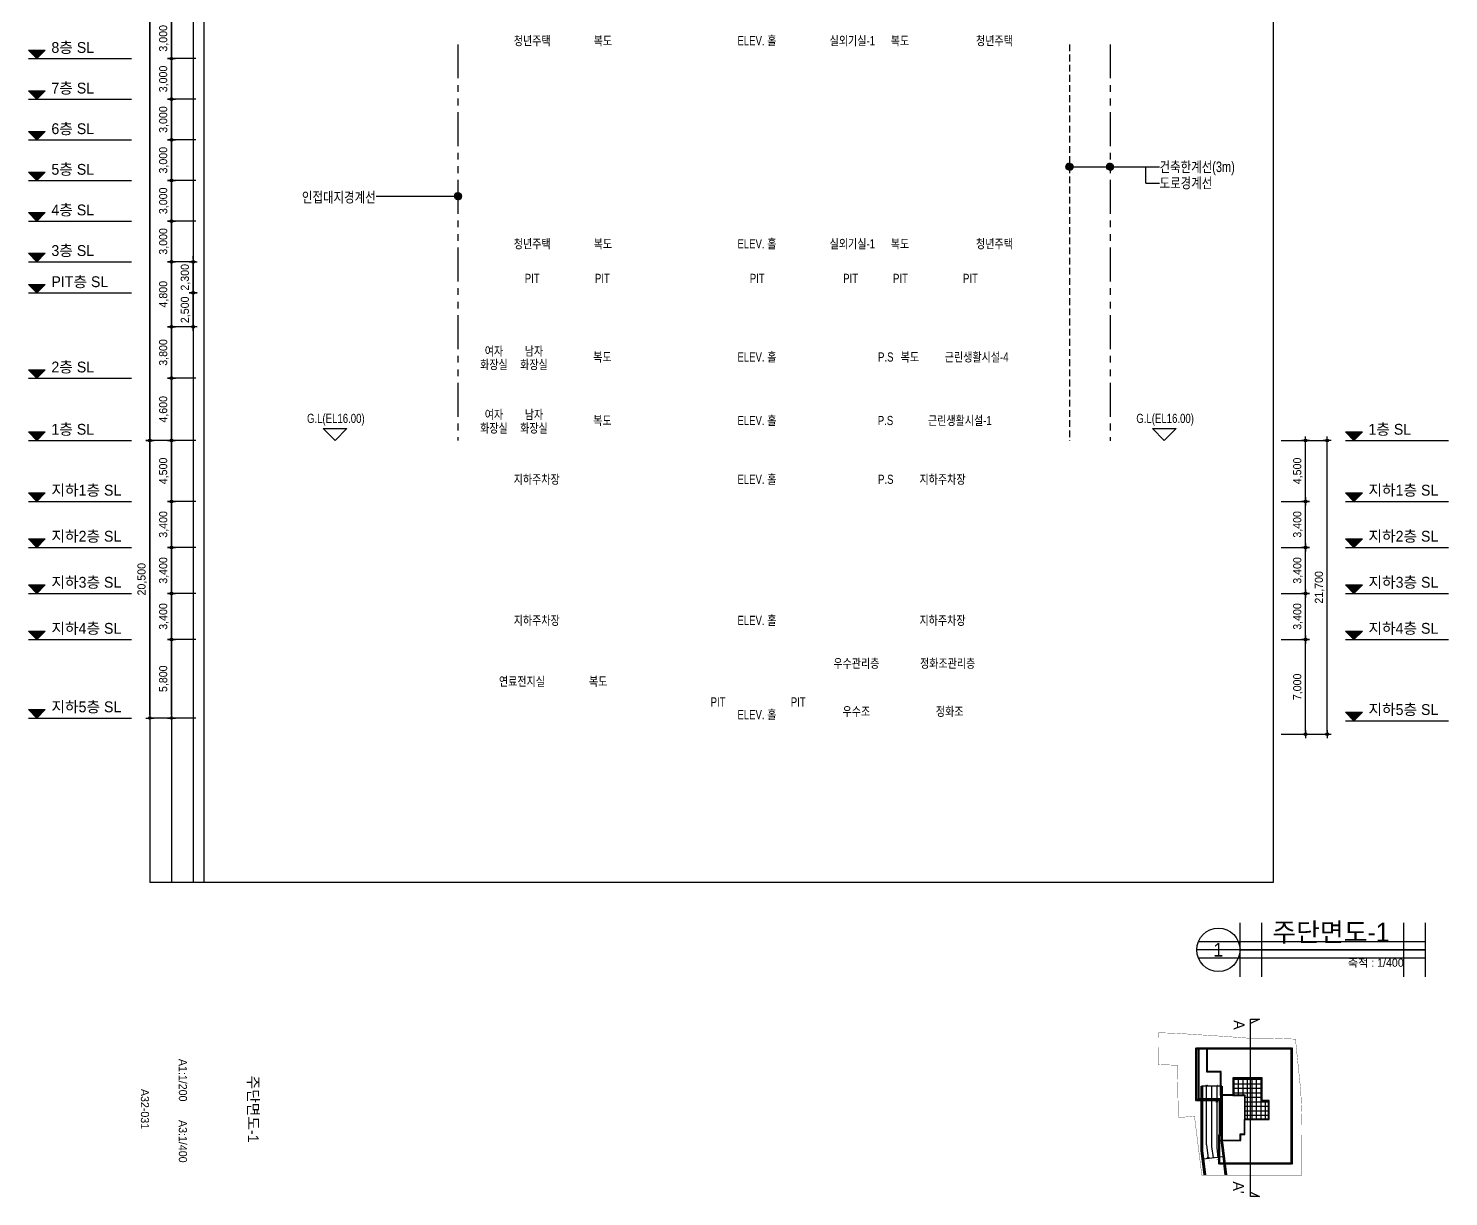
# Model space of a CAD drawing. Header units: millimetres. Extents: x 7290 to 229282, y 4534 to 159308.
# Drawn here: x 7290 to 112195, y 4534 to 90814 of the extents above; entities that cross this region are included whole.
import ezdxf
from ezdxf.enums import TextEntityAlignment as Align

# ---------------------------------------------------------------- set-up
doc = ezdxf.new("R2010")
doc.units = ezdxf.units.MM
doc.header["$LTSCALE"] = 200
doc.set_wipeout_variables(frame=1)
for name, pattern in [('$0$CEN', [65, 60, -2, 1, -2]), ('$0$HIDDEN', [0.375, 0.25, -0.125]), ('$0$PHANTOM2', [1.25, 0.625, -0.125, 0.125, -0.125, 0.125, -0.125]), ('$2$CEN', [65, 60, -2, 1, -2]), ('PHANTOM2', [1.25, 0.625, -0.125, 0.125, -0.125, 0.125, -0.125])]:
    doc.linetypes.add(name, pattern=pattern)
doc.layers.get('Defpoints').update_dxf_attribs({"color": 145})
for name, color, linetype in [('$0$A-CEN', 1, '$0$CEN'), ('$2$A-CEN', 1, '$2$CEN'), ('0-구역계', 1, 'Continuous'), ('0-조경패턴', 9, 'Continuous'), ('A-TEXT', 3, 'Continuous'), ('AA-BORD-TEXT', 3, 'Continuous'), ('AA-EL-PCN2', 2, 'Continuous'), ('AA-EL-PCN3', 3, 'Continuous'), ('AA-EL-PCN6', 6, 'Continuous'), ('AA-FLXS-OTHR', 4, 'Continuous'), ('AA-MKXM', 7, 'Continuous'), ('AA-WAXM-CONC', 2, 'Continuous'), ('AA-XXXX-DIMS', 7, 'Continuous'), ('AA-XXXX-FINL', 6, 'Continuous'), ('AA-XXXX-SYMB', 7, 'Continuous'), ('AA-XXXX-TEXT', 3, 'Continuous'), ('TXT', 3, 'Continuous')]:
    doc.layers.add(name, color=color, linetype=linetype)
doc.styles.add('HAUD01', font='Dotum_0.ttf')
doc.styles.add('맑은고딕', font='맑은 고딕_0.ttf')
doc.dimstyles.new('HAUD-400', dxfattribs={"dimscale": 200, "dimtxt": 3, "dimasz": 1, "dimexe": 0, "dimexo": 3, "dimgap": 1, "dimtad": 1, "dimdec": 0, "dimdsep": 46, "dimlunit": 6, "dimtxsty": 'HAUD01', "dimblk": 'DIMDOT', "dimcen": 2.5, "dimdle": 1.5, "dimclrd": 7, "dimclre": 7, "dimclrt": 3, "dimadec": 0, "dimazin": 0, "dimtfac": 1, "dimtdec": 0, "dimtix": 1, "dimtmove": 2, "dimatfit": 3, "dimfxl": 1, "dimtvp": 1, "dimtolj": 1, "dimtzin": 0, "dimarcsym": 0})

# ---------------------------------------------------------------- blocks, each defined once
blk = doc.blocks.new('A$C6F815CC7')
at = {"layer": 'AA-XXXX-SYMB'}
blk.add_hatch(color=256, dxfattribs=at).paths.add_polyline_path([(0, 469), (469, 0), (937, 469)])
blk.add_line((0, 0), (5715, 0), dxfattribs=at)
blk.add_lwpolyline([(469, 0), (0, 469), (937, 469)], close=True, dxfattribs=at)
blk = doc.blocks.new('DIMDOT')
at = {"color": 7}
for p, q in [((-1.5, 0), (1.5, 0)), ((0, -1.5), (0, 1.5))]:
    blk.add_line(p, q, dxfattribs=at)
for radius in [0.5, 0.25]:
    blk.add_circle((0, 0), radius, dxfattribs=at)
blk = doc.blocks.new('*D4')
at = {"layer": 'AA-XXXX-DIMS', "color": 7, "lineweight": -2, "transparency": 16777216}
for p, q in [((19657, 45681), (17857, 45681)), ((17857, 40081), (17857, 45481)), ((19657, 39881), (17857, 39881))]:
    blk.add_line(p, q, dxfattribs=at)
at = {"layer": 'Defpoints', "color": 0, "transparency": 16777216}
for p in [(17857, 45681), (20257, 45681), (20257, 39881)]:
    blk.add_point(p, dxfattribs=at)
at = {"layer": 'AA-XXXX-DIMS', "color": 7, "lineweight": -2, "transparency": 16777216, "xscale": 200, "yscale": 200, "zscale": 200}
for p, rotation in [((17857, 45681), 90), ((17857, 39881), 270)]:
    blk.add_blockref('DIMDOT', p, dxfattribs=dict(at, rotation=rotation))
at = {"layer": 'AA-XXXX-DIMS', "color": 3, "transparency": 16777216, "insert": (17299, 42781), "char_height": 600, "attachment_point": 5, "rotation": 90, "style": 'HAUD01'}
blk.add_mtext('\\A1;5,800', dxfattribs=at)
blk = doc.blocks.new('*D5')
at = {"layer": 'AA-XXXX-DIMS', "color": 7, "lineweight": -2, "transparency": 16777216}
for p, q in [((19657, 49081), (17857, 49081)), ((17857, 45881), (17857, 48881)), ((19657, 45681), (17857, 45681))]:
    blk.add_line(p, q, dxfattribs=at)
at = {"layer": 'Defpoints', "color": 0, "transparency": 16777216}
for p in [(17857, 49081), (20257, 49081), (20257, 45681)]:
    blk.add_point(p, dxfattribs=at)
at = {"layer": 'AA-XXXX-DIMS', "color": 7, "lineweight": -2, "transparency": 16777216, "xscale": 200, "yscale": 200, "zscale": 200}
for p, rotation in [((17857, 49081), 90), ((17857, 45681), 270)]:
    blk.add_blockref('DIMDOT', p, dxfattribs=dict(at, rotation=rotation))
at = {"layer": 'AA-XXXX-DIMS', "color": 3, "transparency": 16777216, "insert": (17299, 47381), "char_height": 600, "attachment_point": 5, "rotation": 90, "style": 'HAUD01'}
blk.add_mtext('\\A1;3,400', dxfattribs=at)
blk = doc.blocks.new('*D6')
at = {"layer": 'AA-XXXX-DIMS', "color": 7, "lineweight": -2, "transparency": 16777216}
for p, q in [((19657, 52481), (17857, 52481)), ((17857, 49281), (17857, 52281)), ((19657, 49081), (17857, 49081))]:
    blk.add_line(p, q, dxfattribs=at)
at = {"layer": 'Defpoints', "color": 0, "transparency": 16777216}
for p in [(17857, 52481), (20257, 52481), (20257, 49081)]:
    blk.add_point(p, dxfattribs=at)
at = {"layer": 'AA-XXXX-DIMS', "color": 7, "lineweight": -2, "transparency": 16777216, "xscale": 200, "yscale": 200, "zscale": 200}
for p, rotation in [((17857, 52481), 90), ((17857, 49081), 270)]:
    blk.add_blockref('DIMDOT', p, dxfattribs=dict(at, rotation=rotation))
at = {"layer": 'AA-XXXX-DIMS', "color": 3, "transparency": 16777216, "insert": (17299, 50781), "char_height": 600, "attachment_point": 5, "rotation": 90, "style": 'HAUD01'}
blk.add_mtext('\\A1;3,400', dxfattribs=at)
blk = doc.blocks.new('*D7')
at = {"layer": 'AA-XXXX-DIMS', "color": 7, "lineweight": -2, "transparency": 16777216}
for p, q in [((19657, 55881), (17857, 55881)), ((17857, 52681), (17857, 55681)), ((19657, 52481), (17857, 52481))]:
    blk.add_line(p, q, dxfattribs=at)
at = {"layer": 'Defpoints', "color": 0, "transparency": 16777216}
for p in [(17857, 55881), (20257, 55881), (20257, 52481)]:
    blk.add_point(p, dxfattribs=at)
at = {"layer": 'AA-XXXX-DIMS', "color": 7, "lineweight": -2, "transparency": 16777216, "xscale": 200, "yscale": 200, "zscale": 200}
for p, rotation in [((17857, 55881), 90), ((17857, 52481), 270)]:
    blk.add_blockref('DIMDOT', p, dxfattribs=dict(at, rotation=rotation))
at = {"layer": 'AA-XXXX-DIMS', "color": 3, "transparency": 16777216, "insert": (17299, 54181), "char_height": 600, "attachment_point": 5, "rotation": 90, "style": 'HAUD01'}
blk.add_mtext('\\A1;3,400', dxfattribs=at)
blk = doc.blocks.new('*D8')
at = {"layer": 'AA-XXXX-DIMS', "color": 7, "lineweight": -2, "transparency": 16777216}
for p, q in [((19657, 60381), (17857, 60381)), ((17857, 56081), (17857, 60181)), ((19657, 55881), (17857, 55881))]:
    blk.add_line(p, q, dxfattribs=at)
at = {"layer": 'Defpoints', "color": 0, "transparency": 16777216}
for p in [(17857, 60381), (20257, 60381), (20257, 55881)]:
    blk.add_point(p, dxfattribs=at)
at = {"layer": 'AA-XXXX-DIMS', "color": 7, "lineweight": -2, "transparency": 16777216, "xscale": 200, "yscale": 200, "zscale": 200}
for p, rotation in [((17857, 60381), 90), ((17857, 55881), 270)]:
    blk.add_blockref('DIMDOT', p, dxfattribs=dict(at, rotation=rotation))
at = {"layer": 'AA-XXXX-DIMS', "color": 3, "transparency": 16777216, "insert": (17299, 58131), "char_height": 600, "attachment_point": 5, "rotation": 90, "style": 'HAUD01'}
blk.add_mtext('\\A1;4,500', dxfattribs=at)
blk = doc.blocks.new('*D9')
at = {"layer": 'AA-XXXX-DIMS', "color": 7, "lineweight": -2, "transparency": 16777216}
for p, q in [((19657, 64981), (17857, 64981)), ((17857, 60581), (17857, 64781)), ((19657, 60381), (17857, 60381))]:
    blk.add_line(p, q, dxfattribs=at)
at = {"layer": 'Defpoints', "color": 0, "transparency": 16777216}
for p in [(17857, 64981), (20257, 64981), (20257, 60381)]:
    blk.add_point(p, dxfattribs=at)
at = {"layer": 'AA-XXXX-DIMS', "color": 7, "lineweight": -2, "transparency": 16777216, "xscale": 200, "yscale": 200, "zscale": 200}
for p, rotation in [((17857, 64981), 90), ((17857, 60381), 270)]:
    blk.add_blockref('DIMDOT', p, dxfattribs=dict(at, rotation=rotation))
at = {"layer": 'AA-XXXX-DIMS', "color": 3, "transparency": 16777216, "insert": (17299, 62681), "char_height": 600, "attachment_point": 5, "rotation": 90, "style": 'HAUD01'}
blk.add_mtext('\\A1;4,600', dxfattribs=at)
blk = doc.blocks.new('*D10')
at = {"layer": 'AA-XXXX-DIMS', "color": 7, "lineweight": -2, "transparency": 16777216}
for p, q in [((19657, 68781), (17857, 68781)), ((17857, 65181), (17857, 68581)), ((19657, 64981), (17857, 64981))]:
    blk.add_line(p, q, dxfattribs=at)
at = {"layer": 'Defpoints', "color": 0, "transparency": 16777216}
for p in [(17857, 68781), (20257, 68781), (20257, 64981)]:
    blk.add_point(p, dxfattribs=at)
at = {"layer": 'AA-XXXX-DIMS', "color": 7, "lineweight": -2, "transparency": 16777216, "xscale": 200, "yscale": 200, "zscale": 200}
for p, rotation in [((17857, 68781), 90), ((17857, 64981), 270)]:
    blk.add_blockref('DIMDOT', p, dxfattribs=dict(at, rotation=rotation))
at = {"layer": 'AA-XXXX-DIMS', "color": 3, "transparency": 16777216, "insert": (17299, 66881), "char_height": 600, "attachment_point": 5, "rotation": 90, "style": 'HAUD01'}
blk.add_mtext('\\A1;3,800', dxfattribs=at)
blk = doc.blocks.new('*D11')
at = {"layer": 'AA-XXXX-DIMS', "color": 7, "lineweight": -2, "transparency": 16777216}
for p, q in [((19657, 73581), (17857, 73581)), ((17857, 68981), (17857, 73381)), ((19657, 68781), (17857, 68781))]:
    blk.add_line(p, q, dxfattribs=at)
at = {"layer": 'Defpoints', "color": 0, "transparency": 16777216}
for p in [(17857, 73581), (20257, 73581), (20257, 68781)]:
    blk.add_point(p, dxfattribs=at)
at = {"layer": 'AA-XXXX-DIMS', "color": 7, "lineweight": -2, "transparency": 16777216, "xscale": 200, "yscale": 200, "zscale": 200}
for p, rotation in [((17857, 73581), 90), ((17857, 68781), 270)]:
    blk.add_blockref('DIMDOT', p, dxfattribs=dict(at, rotation=rotation))
at = {"layer": 'AA-XXXX-DIMS', "color": 3, "transparency": 16777216, "insert": (17299, 71181), "char_height": 600, "attachment_point": 5, "rotation": 90, "style": 'HAUD01'}
blk.add_mtext('\\A1;4,800', dxfattribs=at)
blk = doc.blocks.new('*D12')
at = {"layer": 'AA-XXXX-DIMS', "color": 7, "lineweight": -2, "transparency": 16777216}
for p, q in [((19657, 76581), (17857, 76581)), ((17857, 73781), (17857, 76381)), ((19657, 73581), (17857, 73581))]:
    blk.add_line(p, q, dxfattribs=at)
at = {"layer": 'Defpoints', "color": 0, "transparency": 16777216}
for p in [(17857, 76581), (20257, 76581), (20257, 73581)]:
    blk.add_point(p, dxfattribs=at)
at = {"layer": 'AA-XXXX-DIMS', "color": 7, "lineweight": -2, "transparency": 16777216, "xscale": 200, "yscale": 200, "zscale": 200}
for p, rotation in [((17857, 76581), 90), ((17857, 73581), 270)]:
    blk.add_blockref('DIMDOT', p, dxfattribs=dict(at, rotation=rotation))
at = {"layer": 'AA-XXXX-DIMS', "color": 3, "transparency": 16777216, "insert": (17299, 75081), "char_height": 600, "attachment_point": 5, "rotation": 90, "style": 'HAUD01'}
blk.add_mtext('\\A1;3,000', dxfattribs=at)
blk = doc.blocks.new('*D13')
at = {"layer": 'AA-XXXX-DIMS', "color": 7, "lineweight": -2, "transparency": 16777216}
for p, q in [((19657, 79581), (17857, 79581)), ((17857, 76781), (17857, 79381)), ((19657, 76581), (17857, 76581))]:
    blk.add_line(p, q, dxfattribs=at)
at = {"layer": 'Defpoints', "color": 0, "transparency": 16777216}
for p in [(17857, 79581), (20257, 79581), (20257, 76581)]:
    blk.add_point(p, dxfattribs=at)
at = {"layer": 'AA-XXXX-DIMS', "color": 7, "lineweight": -2, "transparency": 16777216, "xscale": 200, "yscale": 200, "zscale": 200}
for p, rotation in [((17857, 79581), 90), ((17857, 76581), 270)]:
    blk.add_blockref('DIMDOT', p, dxfattribs=dict(at, rotation=rotation))
at = {"layer": 'AA-XXXX-DIMS', "color": 3, "transparency": 16777216, "insert": (17299, 78081), "char_height": 600, "attachment_point": 5, "rotation": 90, "style": 'HAUD01'}
blk.add_mtext('\\A1;3,000', dxfattribs=at)
blk = doc.blocks.new('*D14')
at = {"layer": 'AA-XXXX-DIMS', "color": 7, "lineweight": -2, "transparency": 16777216}
for p, q in [((19657, 82581), (17857, 82581)), ((17857, 79781), (17857, 82381)), ((19657, 79581), (17857, 79581))]:
    blk.add_line(p, q, dxfattribs=at)
at = {"layer": 'Defpoints', "color": 0, "transparency": 16777216}
for p in [(17857, 82581), (20257, 82581), (20257, 79581)]:
    blk.add_point(p, dxfattribs=at)
at = {"layer": 'AA-XXXX-DIMS', "color": 7, "lineweight": -2, "transparency": 16777216, "xscale": 200, "yscale": 200, "zscale": 200}
for p, rotation in [((17857, 82581), 90), ((17857, 79581), 270)]:
    blk.add_blockref('DIMDOT', p, dxfattribs=dict(at, rotation=rotation))
at = {"layer": 'AA-XXXX-DIMS', "color": 3, "transparency": 16777216, "insert": (17299, 81081), "char_height": 600, "attachment_point": 5, "rotation": 90, "style": 'HAUD01'}
blk.add_mtext('\\A1;3,000', dxfattribs=at)
blk = doc.blocks.new('*D15')
at = {"layer": 'AA-XXXX-DIMS', "color": 7, "lineweight": -2, "transparency": 16777216}
for p, q in [((19657, 85581), (17857, 85581)), ((17857, 82781), (17857, 85381)), ((19657, 82581), (17857, 82581))]:
    blk.add_line(p, q, dxfattribs=at)
at = {"layer": 'Defpoints', "color": 0, "transparency": 16777216}
for p in [(17857, 85581), (20257, 85581), (20257, 82581)]:
    blk.add_point(p, dxfattribs=at)
at = {"layer": 'AA-XXXX-DIMS', "color": 7, "lineweight": -2, "transparency": 16777216, "xscale": 200, "yscale": 200, "zscale": 200}
for p, rotation in [((17857, 85581), 90), ((17857, 82581), 270)]:
    blk.add_blockref('DIMDOT', p, dxfattribs=dict(at, rotation=rotation))
at = {"layer": 'AA-XXXX-DIMS', "color": 3, "transparency": 16777216, "insert": (17299, 84081), "char_height": 600, "attachment_point": 5, "rotation": 90, "style": 'HAUD01'}
blk.add_mtext('\\A1;3,000', dxfattribs=at)
blk = doc.blocks.new('*D16')
at = {"layer": 'AA-XXXX-DIMS', "color": 7, "lineweight": -2, "transparency": 16777216}
for p, q in [((19657, 88581), (17857, 88581)), ((17857, 85781), (17857, 88381)), ((19657, 85581), (17857, 85581))]:
    blk.add_line(p, q, dxfattribs=at)
at = {"layer": 'Defpoints', "color": 0, "transparency": 16777216}
for p in [(17857, 88581), (20257, 88581), (20257, 85581)]:
    blk.add_point(p, dxfattribs=at)
at = {"layer": 'AA-XXXX-DIMS', "color": 7, "lineweight": -2, "transparency": 16777216, "xscale": 200, "yscale": 200, "zscale": 200}
for p, rotation in [((17857, 88581), 90), ((17857, 85581), 270)]:
    blk.add_blockref('DIMDOT', p, dxfattribs=dict(at, rotation=rotation))
at = {"layer": 'AA-XXXX-DIMS', "color": 3, "transparency": 16777216, "insert": (17299, 87081), "char_height": 600, "attachment_point": 5, "rotation": 90, "style": 'HAUD01'}
blk.add_mtext('\\A1;3,000', dxfattribs=at)
blk = doc.blocks.new('*D17')
at = {"layer": 'AA-XXXX-DIMS', "color": 7, "lineweight": -2, "transparency": 16777216}
for p, q in [((19657, 91581), (17857, 91581)), ((17857, 88781), (17857, 91381)), ((19657, 88581), (17857, 88581))]:
    blk.add_line(p, q, dxfattribs=at)
at = {"layer": 'Defpoints', "color": 0, "transparency": 16777216}
for p in [(17857, 91581), (20257, 91581), (20257, 88581)]:
    blk.add_point(p, dxfattribs=at)
at = {"layer": 'AA-XXXX-DIMS', "color": 7, "lineweight": -2, "transparency": 16777216, "xscale": 200, "yscale": 200, "zscale": 200}
for p, rotation in [((17857, 91581), 90), ((17857, 88581), 270)]:
    blk.add_blockref('DIMDOT', p, dxfattribs=dict(at, rotation=rotation))
at = {"layer": 'AA-XXXX-DIMS', "color": 3, "transparency": 16777216, "insert": (17299, 90081), "char_height": 600, "attachment_point": 5, "rotation": 90, "style": 'HAUD01'}
blk.add_mtext('\\A1;3,000', dxfattribs=at)
blk = doc.blocks.new('*D35')
at = {"layer": 'AA-XXXX-DIMS', "color": 7, "lineweight": -2, "transparency": 16777216}
for p, q in [((19657, 60381), (16257, 60381)), ((16257, 40081), (16257, 60181)), ((19657, 39881), (16257, 39881))]:
    blk.add_line(p, q, dxfattribs=at)
at = {"layer": 'Defpoints', "color": 0, "transparency": 16777216}
for p in [(16257, 60381), (20257, 60381), (20257, 39881)]:
    blk.add_point(p, dxfattribs=at)
at = {"layer": 'AA-XXXX-DIMS', "color": 7, "lineweight": -2, "transparency": 16777216, "xscale": 200, "yscale": 200, "zscale": 200}
for p, rotation in [((16257, 60381), 90), ((16257, 39881), 270)]:
    blk.add_blockref('DIMDOT', p, dxfattribs=dict(at, rotation=rotation))
at = {"layer": 'AA-XXXX-DIMS', "color": 3, "transparency": 16777216, "insert": (15699, 50131), "char_height": 600, "attachment_point": 5, "rotation": 90, "style": 'HAUD01'}
blk.add_mtext('\\A1;20,500', dxfattribs=at)
blk = doc.blocks.new('*D36')
at = {"layer": 'AA-XXXX-DIMS', "color": 7, "lineweight": -2, "transparency": 16777216}
for p, q in [((19657, 140281), (16257, 140281)), ((16257, 60581), (16257, 140081)), ((19657, 60381), (16257, 60381))]:
    blk.add_line(p, q, dxfattribs=at)
at = {"layer": 'Defpoints', "color": 0, "transparency": 16777216}
for p in [(16257, 140281), (20257, 140281), (20257, 60381)]:
    blk.add_point(p, dxfattribs=at)
at = {"layer": 'AA-XXXX-DIMS', "color": 7, "lineweight": -2, "transparency": 16777216, "xscale": 200, "yscale": 200, "zscale": 200}
for p, rotation in [((16257, 140281), 90), ((16257, 60381), 270)]:
    blk.add_blockref('DIMDOT', p, dxfattribs=dict(at, rotation=rotation))
at = {"layer": 'AA-XXXX-DIMS', "color": 3, "transparency": 16777216, "insert": (15699, 100331), "char_height": 600, "attachment_point": 5, "rotation": 90, "style": 'HAUD01'}
blk.add_mtext('\\A1;79,900', dxfattribs=at)
blk = doc.blocks.new('A$C5c0d6d19')
at = {"layer": 'AA-EL-PCN2'}
blk.add_lwpolyline([(0, -12094), (667, -12428), (0, -12428), (0, 679), (667, 679), (0, 346)], dxfattribs=at)
at = {"layer": 'A-TEXT', "style": 'HAUD01'}
for s, p in [('A', (-1489, 601)), ("A'", (-1529, -11310))]:
    blk.add_text(s, height=800, rotation=270, dxfattribs=at).set_placement(p, align=Align.BOTTOM_LEFT)
blk = doc.blocks.new('A$C82959afa')
at = {"layer": '0-구역계', "color": 252, "linetype": 'PHANTOM2', "ltscale": 10, "const_width": 21, "flags": 128}
blk.add_lwpolyline([(-2050, -11875), (-2032, -8270), (-2061, -7161), (-2125, -5660), (-2516, -1836), (-4282, -1770), (-6073, -1760), (-7569, -1647), (-11280, -1410), (-12642, -1363), (-12654, -3717), (-11238, -3765), (-11169, -7634), (-9976, -7526), (-9434, -11875)], close=True, dxfattribs=at)
at = {"layer": 'AA-EL-PCN6', "color": 252}
blk.add_lwpolyline([(-2770, -2474), (-2770, -11083), (-8177, -11083), (-8177, -8868), (-8120, -8868), (-8120, -6390), (-9877, -6390), (-9877, -2474)], close=True, dxfattribs=at)
at = {"color": 252}
blk.add_wipeout([(-2770, -2474), (-2770, -11083), (-8177, -11083), (-8177, -8868), (-8120, -8868), (-8120, -6390), (-9877, -6390), (-9877, -2474)], dxfattribs=at).dxf.layer = 'AA-FLXS-OTHR'
at = {"transparency": 33554687}
h = blk.add_hatch(color=252, dxfattribs=at)
h.dxf.hatch_style = 1
edge = h.paths.add_edge_path()
edge.add_arc((-9086, -5319), 21, -90, 270)
h = blk.add_hatch(color=252, dxfattribs=at)
h.dxf.hatch_style = 1
edge = h.paths.add_edge_path()
edge.add_arc((-8244, -10567), 21, -90, 270)
at = {"layer": '0-조경패턴'}
h = blk.add_hatch(dxfattribs=at)
h.set_pattern_fill('ANSI37', color=252, scale=105, angle=-45)
h.set_pattern_definition([(360, (-197692.96, 7205.7), (7e-14, 333.375), []), (90, (-197692.96, 7205.7), (-333.375, 1e-13), [])])
edge = h.paths.add_edge_path()
edge.add_line((-6244, -6105), (-6244, -7734))
edge.add_line((-6244, -7734), (-4501, -7734))
edge.add_line((-4501, -7734), (-4501, -6640))
edge.add_line((-4501, -6421), (-5026, -6421))
edge.add_line((-5026, -6640), (-5026, -4887))
edge.add_line((-5026, -4731), (-7105, -4731))
edge.add_line((-7105, -4887), (-7105, -5525))
edge.add_line((-7105, -5525), (-7105, -5525))
edge.add_line((-7105, -5525), (-7105, -5949))
edge.add_line((-7105, -5949), (-6244, -5949))
at = {"color": 252}
for p, q in [((-9086, -9650), (-9086, -5319)), ((-8708, -5319), (-8708, -9759)), ((-8330, -5319), (-8330, -9868)), ((-9086, -9650), (-8963, -10655)), ((-8708, -9759), (-8603, -10611)), ((-8330, -9868), (-8243, -10578))]:
    blk.add_line(p, q, dxfattribs=at)
for points in [[(-8380, -6495), (-8330, -6390), (-8279, -6495)], [(-8926, -10544), (-8963, -10655), (-9025, -10557)]]:
    blk.add_lwpolyline(points, dxfattribs=at)
for centre in [(-9086, -5319), (-8244, -10567)]:
    blk.add_circle(centre, 21, dxfattribs=at)
at = {"layer": 'AA-EL-PCN2', "color": 252}
for points in [[(-4459, -7776), (-4459, -6379), (-4984, -6379), (-4984, -4689), (-7147, -4689), (-7147, -5991), (-6286, -5991), (-6286, -7776)], [(-4501, -7734), (-4501, -6421), (-5026, -6421), (-5026, -4731), (-7105, -4731), (-7105, -5949), (-6244, -5949), (-6244, -7734)]]:
    blk.add_lwpolyline(points, close=True, dxfattribs=at)
at = {"layer": 'AA-EL-PCN3', "color": 252}
for points in [[(-7147, -5991), (-8058, -5991), (-8058, -4269), (-9051, -4269), (-9051, -2516), (-2812, -2516), (-2812, -11041), (-8135, -11041), (-8135, -9289), (-6601, -9289), (-6601, -8827), (-6286, -8827), (-6286, -7776)], [(-7147, -5949), (-8016, -5949), (-8016, -4227), (-9009, -4227), (-9009, -2558), (-2854, -2558), (-2854, -10999), (-8093, -10999), (-8093, -9331), (-6559, -9331), (-6559, -8869), (-6244, -8869), (-6244, -7776)]]:
    blk.add_lwpolyline(points, dxfattribs=at)
at = {"layer": 'AA-EL-PCN6', "color": 252}
for points in [[(-8135, -9289), (-8135, -8910), (-8078, -8910), (-8078, -6348), (-9835, -6348), (-9835, -2516), (-9681, -2516)], [(-8093, -9289), (-8093, -8952), (-8036, -8952), (-8036, -6306), (-9793, -6306), (-9793, -2558), (-9681, -2558)], [(-8016, -5991), (-8016, -6287), (-9681, -6287), (-9681, -2516), (-9051, -2516)], [(-8058, -5991), (-8058, -6245), (-9639, -6245), (-9639, -2558), (-9051, -2558)]]:
    blk.add_lwpolyline(points, dxfattribs=at)
at = {"layer": 'AA-WAXM-CONC', "color": 252}
for p, q in [((-8708, -5319), (-9464, -5319)), ((-9380, -5319), (-9380, -10056)), ((-7952, -5319), (-8708, -5319)), ((-8015, -5319), (-8015, -8889)), ((-8015, -8889), (-8015, -9462)), ((-9380, -10056), (-9159, -11855)), ((-8015, -9462), (-7722, -11855)), ((-7885, -10523), (-9301, -10696))]:
    blk.add_line(p, q, dxfattribs=at)
at = {"layer": 'AA-XXXX-FINL', "color": 252}
for p, q in [((-9506, -5319), (-9506, -10064)), ((-9464, -5319), (-9464, -10061)), ((-7952, -9458), (-7952, -5319)), ((-7910, -9455), (-7910, -5319)), ((-9506, -10064), (-9286, -11860)), ((-9464, -10061), (-9244, -11855)), ((-7952, -9458), (-7658, -11858)), ((-7910, -9455), (-7616, -11858))]:
    blk.add_line(p, q, dxfattribs=at)
at = {"layer": 'TXT', "color": 252, "style": '맑은고딕'}
for s, rotation, p in [('올라감', 180, (-9086, -5231, 0)), ('내려옴', 180, (-8330, -5231, 0)), ('올라옴', 5.7577, (-8945, -10816, 0)), ('내려감', 5.7577, (-8226, -10728, 0))]:
    blk.add_text(s, height=63, rotation=rotation, dxfattribs=at).set_placement(p, align=Align.MIDDLE_CENTER)
blk = doc.blocks.new('*D99')
at = {"layer": 'AA-XXXX-DIMS', "color": 7, "lineweight": -2, "transparency": 16777216}
for p, q in [((19457, 71481), (19457, 71681)), ((19657, 71281), (19457, 71281)), ((19457, 68781), (19457, 71281)), ((19657, 68781), (19457, 68781)), ((19457, 68581), (19457, 68381))]:
    blk.add_line(p, q, dxfattribs=at)
at = {"layer": 'Defpoints', "color": 0, "transparency": 16777216}
for p in [(19457, 71281), (20257, 71281), (20257, 68781)]:
    blk.add_point(p, dxfattribs=at)
at = {"layer": 'AA-XXXX-DIMS', "color": 7, "lineweight": -2, "transparency": 16777216, "xscale": 200, "yscale": 200, "zscale": 200}
for p, rotation in [((19457, 71281), 270), ((19457, 68781), 90)]:
    blk.add_blockref('DIMDOT', p, dxfattribs=dict(at, rotation=rotation))
at = {"layer": 'AA-XXXX-DIMS', "color": 3, "transparency": 16777216, "insert": (18899, 70031), "char_height": 600, "attachment_point": 5, "rotation": 90, "style": 'HAUD01'}
blk.add_mtext('\\A1;2,500', dxfattribs=at)
blk = doc.blocks.new('*D100')
at = {"layer": 'AA-XXXX-DIMS', "color": 7, "lineweight": -2, "transparency": 16777216}
for p, q in [((19457, 73781), (19457, 73981)), ((19657, 73581), (19457, 73581)), ((19457, 71281), (19457, 73581)), ((19657, 71281), (19457, 71281)), ((19457, 71081), (19457, 70881))]:
    blk.add_line(p, q, dxfattribs=at)
at = {"layer": 'Defpoints', "color": 0, "transparency": 16777216}
for p in [(19457, 73581), (20257, 73581), (20257, 71281)]:
    blk.add_point(p, dxfattribs=at)
at = {"layer": 'AA-XXXX-DIMS', "color": 7, "lineweight": -2, "transparency": 16777216, "xscale": 200, "yscale": 200, "zscale": 200}
for p, rotation in [((19457, 73581), 270), ((19457, 71281), 90)]:
    blk.add_blockref('DIMDOT', p, dxfattribs=dict(at, rotation=rotation))
at = {"layer": 'AA-XXXX-DIMS', "color": 3, "transparency": 16777216, "insert": (18899, 72431), "char_height": 600, "attachment_point": 5, "rotation": 90, "style": 'HAUD01'}
blk.add_mtext('\\A1;2,300', dxfattribs=at)
blk = doc.blocks.new('*D122')
at = {"layer": 'AA-XXXX-DIMS', "color": 7, "lineweight": -2, "transparency": 16777216}
for p, q in [((99828, 49081), (101627, 49081)), ((101627, 45881), (101627, 48881)), ((99828, 45681), (101627, 45681))]:
    blk.add_line(p, q, dxfattribs=at)
at = {"layer": 'Defpoints', "color": 0, "transparency": 16777216}
for p in [(99228, 49081), (101627, 49081), (99228, 45681)]:
    blk.add_point(p, dxfattribs=at)
at = {"layer": 'AA-XXXX-DIMS', "color": 7, "lineweight": -2, "transparency": 16777216, "xscale": 200, "yscale": 200, "zscale": 200}
for p, rotation in [((101627, 49081), 90), ((101627, 45681), 270)]:
    blk.add_blockref('DIMDOT', p, dxfattribs=dict(at, rotation=rotation))
at = {"layer": 'AA-XXXX-DIMS', "color": 3, "transparency": 16777216, "insert": (101069, 47381), "char_height": 600, "attachment_point": 5, "rotation": 90, "style": 'HAUD01'}
blk.add_mtext('\\A1;3,400', dxfattribs=at)
blk = doc.blocks.new('*D123')
at = {"layer": 'AA-XXXX-DIMS', "color": 7, "lineweight": -2, "transparency": 16777216}
for p, q in [((99828, 52481), (101627, 52481)), ((101627, 49281), (101627, 52281)), ((99828, 49081), (101627, 49081))]:
    blk.add_line(p, q, dxfattribs=at)
at = {"layer": 'Defpoints', "color": 0, "transparency": 16777216}
for p in [(99228, 52481), (101627, 52481), (99228, 49081)]:
    blk.add_point(p, dxfattribs=at)
at = {"layer": 'AA-XXXX-DIMS', "color": 7, "lineweight": -2, "transparency": 16777216, "xscale": 200, "yscale": 200, "zscale": 200}
for p, rotation in [((101627, 52481), 90), ((101627, 49081), 270)]:
    blk.add_blockref('DIMDOT', p, dxfattribs=dict(at, rotation=rotation))
at = {"layer": 'AA-XXXX-DIMS', "color": 3, "transparency": 16777216, "insert": (101069, 50781), "char_height": 600, "attachment_point": 5, "rotation": 90, "style": 'HAUD01'}
blk.add_mtext('\\A1;3,400', dxfattribs=at)
blk = doc.blocks.new('*D124')
at = {"layer": 'AA-XXXX-DIMS', "color": 7, "lineweight": -2, "transparency": 16777216}
for p, q in [((99828, 55881), (101627, 55881)), ((101627, 52681), (101627, 55681)), ((99828, 52481), (101627, 52481))]:
    blk.add_line(p, q, dxfattribs=at)
at = {"layer": 'Defpoints', "color": 0, "transparency": 16777216}
for p in [(99228, 55881), (101627, 55881), (99228, 52481)]:
    blk.add_point(p, dxfattribs=at)
at = {"layer": 'AA-XXXX-DIMS', "color": 7, "lineweight": -2, "transparency": 16777216, "xscale": 200, "yscale": 200, "zscale": 200}
for p, rotation in [((101627, 55881), 90), ((101627, 52481), 270)]:
    blk.add_blockref('DIMDOT', p, dxfattribs=dict(at, rotation=rotation))
at = {"layer": 'AA-XXXX-DIMS', "color": 3, "transparency": 16777216, "insert": (101069, 54181), "char_height": 600, "attachment_point": 5, "rotation": 90, "style": 'HAUD01'}
blk.add_mtext('\\A1;3,400', dxfattribs=at)
blk = doc.blocks.new('*D125')
at = {"layer": 'AA-XXXX-DIMS', "color": 7, "lineweight": -2, "transparency": 16777216}
for p, q in [((99828, 60381), (101627, 60381)), ((101627, 56081), (101627, 60181)), ((99828, 55881), (101627, 55881))]:
    blk.add_line(p, q, dxfattribs=at)
at = {"layer": 'Defpoints', "color": 0, "transparency": 16777216}
for p in [(99228, 60381), (101627, 60381), (99228, 55881)]:
    blk.add_point(p, dxfattribs=at)
at = {"layer": 'AA-XXXX-DIMS', "color": 7, "lineweight": -2, "transparency": 16777216, "xscale": 200, "yscale": 200, "zscale": 200}
for p, rotation in [((101627, 60381), 90), ((101627, 55881), 270)]:
    blk.add_blockref('DIMDOT', p, dxfattribs=dict(at, rotation=rotation))
at = {"layer": 'AA-XXXX-DIMS', "color": 3, "transparency": 16777216, "insert": (101069, 58131), "char_height": 600, "attachment_point": 5, "rotation": 90, "style": 'HAUD01'}
blk.add_mtext('\\A1;4,500', dxfattribs=at)
blk = doc.blocks.new('*D121')
at = {"layer": 'AA-XXXX-DIMS', "color": 7, "lineweight": -2, "transparency": 16777216}
for p, q in [((99828, 45681), (101627, 45681)), ((101627, 38881), (101627, 45481)), ((99828, 38681), (101627, 38681))]:
    blk.add_line(p, q, dxfattribs=at)
at = {"layer": 'Defpoints', "color": 0, "transparency": 16777216}
for p in [(99228, 45681), (101627, 45681), (99228, 38681)]:
    blk.add_point(p, dxfattribs=at)
at = {"layer": 'AA-XXXX-DIMS', "color": 7, "lineweight": -2, "transparency": 16777216, "xscale": 200, "yscale": 200, "zscale": 200}
for p, rotation in [((101627, 45681), 90), ((101627, 38681), 270)]:
    blk.add_blockref('DIMDOT', p, dxfattribs=dict(at, rotation=rotation))
at = {"layer": 'AA-XXXX-DIMS', "color": 3, "transparency": 16777216, "insert": (101069, 42181), "char_height": 600, "attachment_point": 5, "rotation": 90, "style": 'HAUD01'}
blk.add_mtext('\\A1;7,000', dxfattribs=at)
blk = doc.blocks.new('*D126')
at = {"layer": 'AA-XXXX-DIMS', "color": 7, "lineweight": -2, "transparency": 16777216}
for p, q in [((99828, 60381), (103227, 60381)), ((103227, 38881), (103227, 60181)), ((99828, 38681), (103227, 38681))]:
    blk.add_line(p, q, dxfattribs=at)
at = {"layer": 'Defpoints', "color": 0, "transparency": 16777216}
for p in [(99228, 60381), (103227, 60381), (99228, 38681)]:
    blk.add_point(p, dxfattribs=at)
at = {"layer": 'AA-XXXX-DIMS', "color": 7, "lineweight": -2, "transparency": 16777216, "xscale": 200, "yscale": 200, "zscale": 200}
for p, rotation in [((103227, 60381), 90), ((103227, 38681), 270)]:
    blk.add_blockref('DIMDOT', p, dxfattribs=dict(at, rotation=rotation))
at = {"layer": 'AA-XXXX-DIMS', "color": 3, "transparency": 16777216, "insert": (102669, 49531), "char_height": 600, "attachment_point": 5, "rotation": 90, "style": 'HAUD01'}
blk.add_mtext('\\A1;21,700', dxfattribs=at)

msp = doc.modelspace()

# ---------------------------------------------------------------- hatches: boundary and pattern name
at = {"layer": 'AA-XXXX-SYMB'}
h = msp.add_hatch(dxfattribs=at)
h.set_pattern_fill('ANSI31', scale=1.291838)
h.set_pattern_definition([(45, (-6486554.21603, 2527141.43637), (-0.114183420306, 0.114183420306), [])])
h.paths.add_polyline_path([(84446.7, 80597.5, 1), (83930, 80597.5, 1)])
h = msp.add_hatch(dxfattribs=at)
h.set_pattern_fill('ANSI31', scale=1.291838)
h.set_pattern_definition([(45, (-6483554.21603, 2527141.43637), (-0.114183420306, 0.114183420306), [])])
h.paths.add_polyline_path([(87446.7, 80597.5, 1), (86930, 80597.5, 1)])
h = msp.add_hatch(dxfattribs=at)
h.set_pattern_fill('ANSI31', scale=1.291838)
h.set_pattern_definition([(45, (-6531720.28157, 2524963.85564), (-0.114183420306, 0.114183420306), [])])
h.paths.add_polyline_path([(39280.6, 78419.9, 1), (38763.9, 78419.9, 1)])

# ---------------------------------------------------------------- linework, layer by layer
at = {"layer": '$0$A-CEN', "color": 10, "linetype": '$0$PHANTOM2', "ltscale": 20}
for p, q in [((39022.3, 89628.1), (39022.3, 60381.1)), ((87201.7, 89628.1), (87201.7, 60361.1))]:
    msp.add_line(p, q, dxfattribs=at)
at = {"layer": '$2$A-CEN', "color": 10, "linetype": '$0$HIDDEN', "ltscale": 10}
msp.add_line((84201.7, 89628.1), (84201.7, 60361.1), dxfattribs=at)
at = {"layer": 'AA-MKXM', "color": 3}
msp.add_line((96789, 22763), (110482.1, 22763), dxfattribs=at)
msp.add_circle((95189, 22763), 1600, dxfattribs=at)
at = {"layer": 'AA-XXXX-DIMS'}
for points in [[(29066.4, 61252), (30808.3, 61252), (29937.4, 60381.1)], [(90324.2, 61252), (92066.1, 61252), (91195.1, 60381.1)]]:
    msp.add_lwpolyline(points, close=True, dxfattribs=at)
at = {"layer": 'AA-XXXX-SYMB', "color": 7}
for p, q in [((83930, 80597.5), (84446.7, 80597.5)), ((86930, 80597.5), (87446.7, 80597.5)), ((38763.9, 78419.9), (39280.6, 78419.9))]:
    msp.add_line(p, q, dxfattribs=at)
at = {"layer": 'AA-XXXX-SYMB'}
for p, q in [((84188.3, 80591.2), (90846.8, 80591.2)), ((89820.3, 79391.2), (89820.3, 80591.2)), ((89820.3, 79391.2), (90846.8, 79391.2)), ((32966.5, 78420.1), (39022.3, 78419.9))]:
    msp.add_line(p, q, dxfattribs=at)
at = {"layer": 'AA-XXXX-SYMB', "color": 7}
for centre in [(84188.3, 80597.5), (87188.3, 80597.5), (39022.3, 78419.9)]:
    msp.add_circle(centre, 258.4, dxfattribs=at)
at = {"layer": 'Defpoints'}
for p, q in [((16257.5, 151508), (16257.5, 27738.1)), ((17857.5, 151508), (17857.5, 27738.1)), ((17857.5, 151508), (17857.5, 27738.1)), ((19457.5, 151508), (19457.5, 27738.1)), ((20257.1, 151508), (20257.1, 27738.1)), ((99227.6, 151508), (99227.6, 27738.1)), ((99227.6, 27738.1), (16257.5, 27738.1)), ((96789, 20763), (96789, 24763)), ((98389, 20763), (98389, 24763)), ((108882.1, 20763), (108882.1, 24763)), ((110482.1, 20763), (110482.1, 24763)), ((93705.7, 23363), (110482.1, 23363)), ((110482.1, 22763), (93589, 22763)), ((93705.7, 22163), (110482.1, 22163))]:
    msp.add_line(p, q, dxfattribs=at)

# ---------------------------------------------------------------- block references
at = {"xscale": 1.333333333333333, "yscale": 1.333333333333333, "zscale": 1.333333333333333}
for p in [(7289.6, 88581.1), (7289.6, 85581.1), (7289.6, 82581.1), (7289.6, 79581.1), (7289.6, 76581.1), (7289.6, 73581.1), (7289.6, 71281.1), (7289.6, 64981.1), (7289.6, 60381.1), (104575.2, 60381.1), (7289.6, 55881.1), (104575.2, 55881.1), (7289.6, 52481.1), (104575.2, 52481.1), (7289.6, 49081.1), (104575.2, 49081.1), (7289.6, 45681.1), (104575.2, 45681.1), (7289.6, 39881.1), (104575.2, 39681.1)]:
    msp.add_blockref('A$C6F815CC7', p, dxfattribs=at)
at = {"layer": 'AA-XXXX-SYMB'}
msp.add_blockref('A$C82959afa', (103400, 18000), dxfattribs=at)

# ---------------------------------------------------------------- texts
at = {"layer": 'A-TEXT', "style": 'HAUD01'}
for s, p in [('8층 SL', (8988.2, 88765.9)), ('7층 SL', (8988.2, 85765.9)), ('6층 SL', (8988.2, 82765.9)), ('5층 SL', (8988.2, 79765.9)), ('4층 SL', (8988.2, 76765.9)), ('3층 SL', (8988.2, 73765.9)), ('PIT층 SL', (8988.2, 71465.9)), ('2층 SL', (8988.2, 65165.9)), ('1층 SL', (8988.2, 60565.9)), ('1층 SL', (106273.8, 60565.9)), ('지하1층 SL', (8988.2, 56065.9)), ('지하1층 SL', (106273.8, 56065.9)), ('지하2층 SL', (8988.2, 52665.9)), ('지하2층 SL', (106273.8, 52665.9)), ('지하3층 SL', (8988.2, 49265.9)), ('지하3층 SL', (106273.8, 49265.9)), ('지하4층 SL', (8988.2, 45865.9)), ('지하4층 SL', (106273.8, 45865.9)), ('지하5층 SL', (8988.2, 40065.9)), ('지하5층 SL', (106273.8, 39865.9))]:
    msp.add_text(s, height=800, dxfattribs=at).set_placement(p, align=Align.BOTTOM_LEFT)
at = {"layer": 'AA-BORD-TEXT', "color": 3, "style": 'HAUD01'}
for s, height, p in [('A1:1/200', 600.75, (18701.2, 13131.1)), ('주단면도-1', 800, (23900, 11000)), ('A32-031', 600, (15900, 11000)), ('A3:1/400', 600.75, (18701.2, 8616.7))]:
    msp.add_text(s, height=height, rotation=270, dxfattribs=at).set_placement(p, align=Align.MIDDLE_CENTER)
at = {"layer": 'AA-MKXM', "style": 'HAUD01'}
msp.add_text('주단면도-1', height=1400, dxfattribs=at).set_placement((99177, 23363))
msp.add_text('1', height=1000, dxfattribs=at).set_placement((95189, 22763), align=Align.MIDDLE_CENTER)
at = {"layer": 'AA-MKXM', "insert": (108882.1, 21443), "char_height": 600, "attachment_point": 9, "style": 'HAUD01'}
msp.add_mtext('축척 : 1/400', dxfattribs=at)
at = {"layer": 'AA-XXXX-TEXT', "style": 'HAUD01', "width": 0.8}
for s, height, p in [('청년주택', 677.41, (44504, 89568.9)), ('복도', 677.41, (49727.1, 89568.9)), ('ELEV. 홀', 677.41, (61103.7, 89568.9)), ('실외기실-1', 677.41, (68150.2, 89568.9)), ('복도', 677.41, (71671, 89568.9)), ('청년주택', 677.41, (78647.9, 89568.9)), ('청년주택', 677.41, (44504, 74568.9)), ('복도', 677.41, (49727.1, 74568.9)), ('ELEV. 홀', 677.41, (61103.7, 74568.9)), ('실외기실-1', 677.41, (68150.2, 74568.9)), ('복도', 677.41, (71671, 74568.9)), ('청년주택', 677.41, (78647.9, 74568.9)), ('PIT', 677.41, (44504, 72011.3)), ('PIT', 677.41, (49689.6, 72011.3)), ('PIT', 677.41, (61127.7, 72011.3)), ('PIT', 677.41, (68024.7, 72011.3)), ('PIT', 677.41, (71709.2, 72011.3)), ('PIT', 677.41, (76877.7, 72011.3)), ('여자', 677.41, (41677, 66646.9)), ('남자', 677.41, (44634, 66646.9)), ('화장실', 677.41, (41677, 65646.9)), ('화장실', 677.41, (44634, 65646.9)), ('복도', 677.41, (49689.6, 66206.9)), ('ELEV. 홀', 677.41, (61103.7, 66206.9)), ('P.S', 677.41, (70621.2, 66206.9)), ('복도', 677.41, (72398.5, 66206.9)), ('근린생활시설-4', 677.41, (77333.8, 66206.9)), ('G.L(EL16.00)', 677.408, (29998, 61672.2)), ('여자', 677.41, (41677, 61956.6)), ('남자', 677.41, (44634, 61956.6)), ('복도', 677.41, (49689.6, 61516.6)), ('ELEV. 홀', 677.41, (61103.7, 61516.6)), ('P.S', 677.41, (70601.3, 61516.6)), ('근린생활시설-1', 677.41, (76093.6, 61516.6)), ('G.L(EL16.00)', 677.408, (91255.8, 61672.2)), ('화장실', 677.41, (41677, 60956.6)), ('화장실', 677.41, (44634, 60956.6)), ('지하주차장', 677.41, (44838.6, 57173.6)), ('ELEV. 홀', 677.41, (61103.7, 57173.6)), ('P.S', 677.41, (70621.2, 57173.6)), ('지하주차장', 677.41, (74812.9, 57173.6)), ('지하주차장', 677.41, (44838.6, 46751.3)), ('ELEV. 홀', 677.41, (61103.7, 46751.3)), ('지하주차장', 677.41, (74812.9, 46751.3)), ('우수관리층', 677.41, (68450.9, 43584.2)), ('정화조관리층', 677.41, (75192.8, 43584.2)), ('연료전지실', 677.41, (43746.7, 42251.5)), ('복도', 677.41, (49374.4, 42251.5)), ('PIT', 677.41, (58234.1, 40728.9)), ('PIT', 677.41, (64153.2, 40728.9)), ('ELEV. 홀', 677.41, (61103.7, 39794)), ('우수조', 677.41, (68450.9, 40032.3)), ('정화조', 677.41, (75338.7, 40032.3))]:
    msp.add_text(s, height=height, dxfattribs=at).set_placement(p, align=Align.CENTER)
at = {"layer": 'AA-XXXX-TEXT', "color": 3, "style": 'HAUD01', "width": 0.8}
for s, p in [('건축한계선(3m)', (90846.8, 80591.2)), ('도로경계선', (90846.8, 79391.2))]:
    msp.add_text(s, height=775.1, dxfattribs=at).set_placement(p, align=Align.MIDDLE_LEFT)
msp.add_text('인접대지경계선', height=775.1, dxfattribs=at).set_placement((32940.2, 78343.5), align=Align.MIDDLE_RIGHT)

# ---------------------------------------------------------------- dimensions: what is measured, and where the dimension line sits
at = {"layer": 'AA-XXXX-DIMS'}
for base, p1, p2, picture, middle in [((16257.5, 140281.1), (20257.1, 60381.1), (20257.1, 140281.1), '*D36', (15699.2, 100331.1)), ((17857.5, 91581.1), (20257.1, 88581.1), (20257.1, 91581.1), '*D17', (17299.2, 90081.1)), ((17857.5, 88581.1), (20257.1, 85581.1), (20257.1, 88581.1), '*D16', (17299.2, 87081.1)), ((17857.5, 85581.1), (20257.1, 82581.1), (20257.1, 85581.1), '*D15', (17299.2, 84081.1)), ((17857.5, 82581.1), (20257.1, 79581.1), (20257.1, 82581.1), '*D14', (17299.2, 81081.1)), ((17857.5, 79581.1), (20257.1, 76581.1), (20257.1, 79581.1), '*D13', (17299.2, 78081.1)), ((17857.5, 76581.1), (20257.1, 73581.1), (20257.1, 76581.1), '*D12', (17299.2, 75081.1)), ((17857.5, 73581.1), (20257.1, 68781.1), (20257.1, 73581.1), '*D11', (17299.2, 71181.1)), ((19457.5, 73581.1), (20257.1, 71281.1), (20257.1, 73581.1), '*D100', (18899.2, 72431.1)), ((17857.5, 68781.1), (20257.1, 64981.1), (20257.1, 68781.1), '*D10', (17299.2, 66881.1)), ((17857.5, 64981.1), (20257.1, 60381.1), (20257.1, 64981.1), '*D9', (17299.2, 62681.1)), ((17857.5, 60381.1), (20257.1, 55881.1), (20257.1, 60381.1), '*D8', (17299.2, 58131.1)), ((101627.3, 60381.1), (99227.6, 55881.1), (99227.6, 60381.1), '*D125', (101069.1, 58131.1)), ((17857.5, 55881.1), (20257.1, 52481.1), (20257.1, 55881.1), '*D7', (17299.2, 54181.1)), ((101627.3, 55881.1), (99227.6, 52481.1), (99227.6, 55881.1), '*D124', (101069.1, 54181.1)), ((17857.5, 52481.1), (20257.1, 49081.1), (20257.1, 52481.1), '*D6', (17299.2, 50781.1)), ((101627.3, 52481.1), (99227.6, 49081.1), (99227.6, 52481.1), '*D123', (101069.1, 50781.1))]:
    dim = msp.add_linear_dim(base=base, p1=p1, p2=p2, angle=270, dimstyle='HAUD-400', dxfattribs=at)
    dim.commit()
    dim.dimension.update_dxf_attribs({"geometry": picture, "text_midpoint": middle})
for p1, p2, distance, picture, middle in [((20257.1, 68781.1), (20257.1, 71281.1), 799.7, '*D99', (18899.2, 70031.1)), ((20257.1, 39881.1), (20257.1, 60381.1), 3999.7, '*D35', (15699.2, 50131.1)), ((99227.6, 38681.1), (99227.6, 60381.1), -3999.7, '*D126', (102669.1, 49531.1)), ((20257.1, 45681.1), (20257.1, 49081.1), 2399.7, '*D5', (17299.2, 47381.1)), ((99227.6, 45681.1), (99227.6, 49081.1), -2399.7, '*D122', (101069.1, 47381.1)), ((20257.1, 39881.1), (20257.1, 45681.1), 2399.7, '*D4', (17299.2, 42781.1)), ((99227.6, 38681.1), (99227.6, 45681.1), -2399.7, '*D121', (101069.1, 42181.1))]:
    dim = msp.add_aligned_dim(p1=p1, p2=p2, distance=distance, dimstyle='HAUD-400', dxfattribs=at)
    dim.commit()
    dim.dimension.update_dxf_attribs({"geometry": picture, "text_midpoint": middle})

# ---------------------------------------------------------------- next in the draw order: block references
at = {"layer": 'AA-XXXX-SYMB'}
msp.add_blockref('A$C5c0d6d19', (97569.1, 16961.5), dxfattribs=at)

doc.saveas('drawing.dxf')
